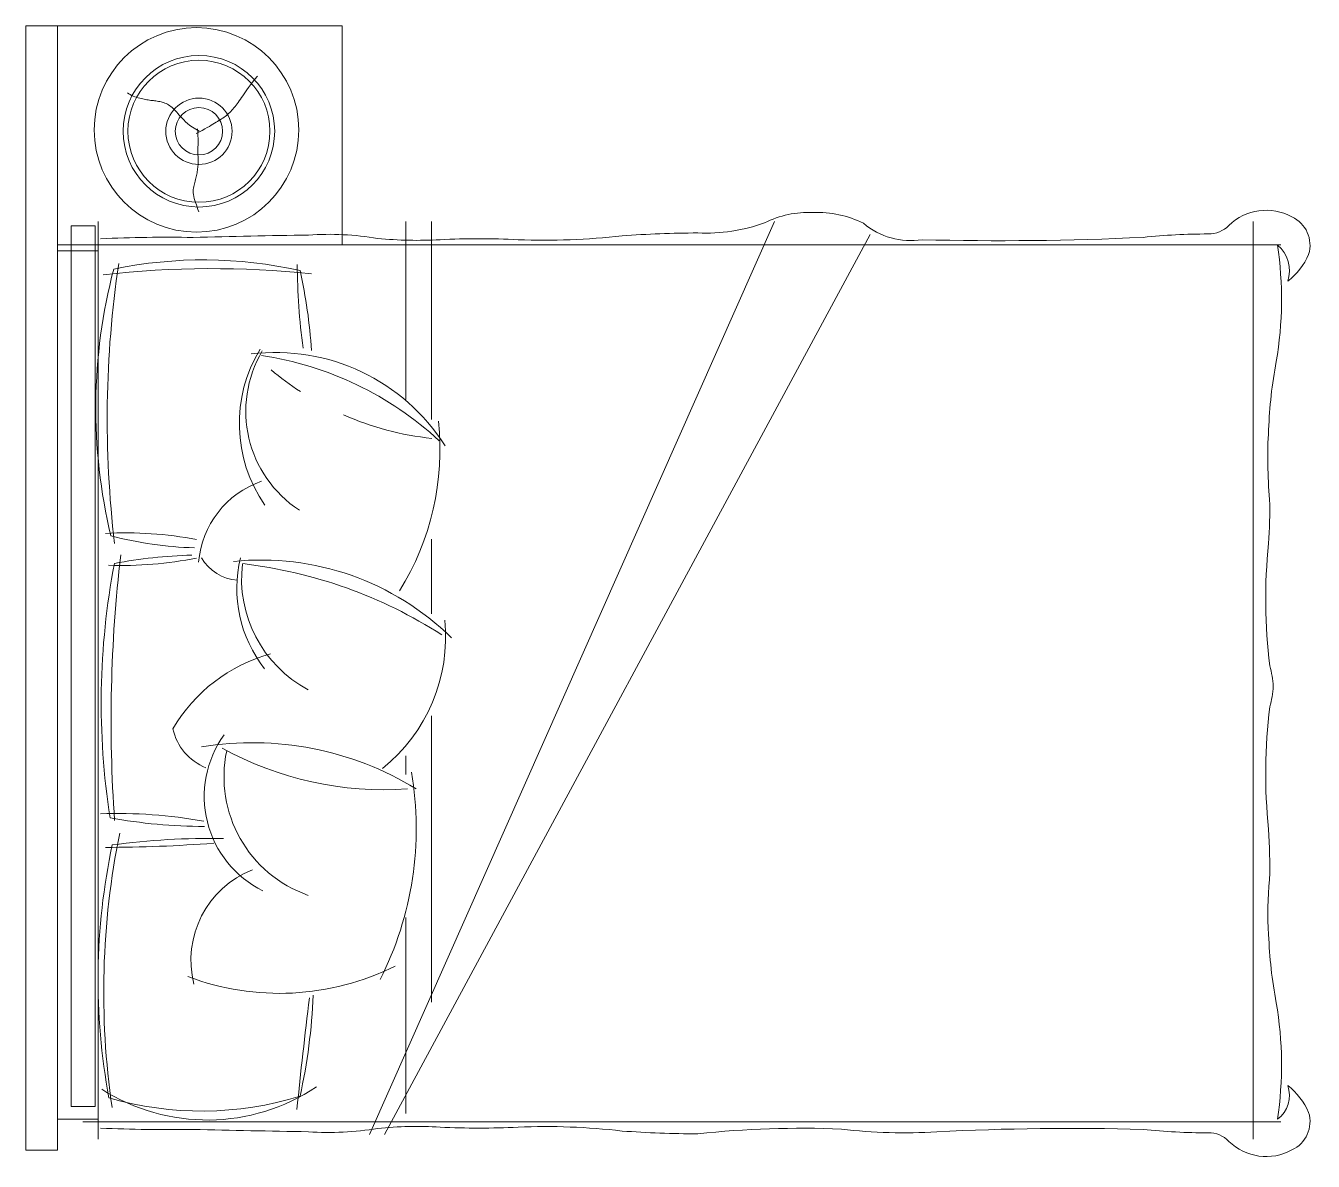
# Model space of a CAD drawing. Header units: inches. Extents: x -105452 to 530452, y -260293 to 806398.
# Drawn here: x -4702.6 to -4614.5, y -20234.7 to -20157 of the extents above; entities that cross this region are included whole.
import ezdxf

# ---------------------------------------------------------------- set-up
doc = ezdxf.new("R2010")
doc.units = ezdxf.units.IN
doc.header["$MEASUREMENT"] = 0
doc.linetypes.add('DASHED', pattern=[0.75, 0.5, -0.25])
doc.layers.add('FURNITUR', color=202, linetype='CONTINUOUS', lineweight=0)
doc.layers.add('T.fixture', color=106, linetype='CONTINUOUS', lineweight=9)

# ---------------------------------------------------------------- blocks, each defined once
blk = doc.blocks.new('bnnbnbnbn')
at = {"layer": 'FURNITUR', "lineweight": 20}
for p, q in [((15148.036, 2333.503), (15148.036, 2251.521)), ((15208.036, 2333.503), (15208.036, 2251.521)), ((15209.222, 2332.465), (15146.421, 2332.465)), ((15208.9, 2313.895), (15146.421, 2286.157)), ((15208.9, 2312.856), (15147.311, 2279.631)), ((15158.617, 2311.397), (15146.421, 2311.397)), ((15184.266, 2311.397), (15182.987, 2311.397)), ((15207.457, 2311.397), (15194.059, 2311.397)), ((15159.969, 2309.642), (15146.421, 2309.642)), ((15173.273, 2309.642), (15168.177, 2309.642)), ((15199.844, 2309.642), (15180.263, 2309.642)), ((15209.222, 2253.411), (15146.421, 2253.411))]:
    blk.add_line(p, q, dxfattribs=at)
at = {"layer": 'FURNITUR', "linetype": 'Continuous', "lineweight": 20, "ltscale": 3}
for points in [[(15209.968, 2335.23), (15209.968, 2335.23), (15209.968, 2337.411), (15133.036, 2337.411), (15133.036, 2335.23)], [(15133.036, 2315.745), (15133.036, 2335.23), (15148.036, 2335.23), (15148.036, 2315.745)]]:
    blk.add_lwpolyline(points, close=True, dxfattribs=at)
at = {"layer": 'FURNITUR', "lineweight": 20}
for points in [[(15207.854, 2335.23), (15207.854, 2332.465), (15148.446, 2332.465), (15148.446, 2335.23)], [(15206.976, 2332.663), (15146.723, 2332.663), (15146.723, 2334.311), (15206.976, 2334.311)]]:
    blk.add_lwpolyline(points, close=True, dxfattribs=at)
for points in [[(15208.532, 2281.575, -0.045167), (15208.717, 2275.057, 0.019382), (15208.557, 2260.935, -0.026504), (15208.789, 2256.492, 0.211134), (15209.373, 2255.075, -0.329446), (15209.96, 2250.761, -0.37589), (15207.395, 2249.611, -0.123892), (15205.551, 2251.042, 0.321834), (15207.864, 2251.746, -0.080119), (15199.887, 2251.832, 0.036442), (15195.223, 2252.353, 0.046791), (15191.462, 2252.286, -0.023628), (15188.006, 2252.358, 0.055897), (15179.639, 2252.273, -0.053528), (15178.239, 2252.038, -0.053528), (15176.838, 2252.273, 0.055897), (15168.471, 2252.358, -0.026973), (15165.444, 2252.286, 0.036947), (15160.681, 2252.353, 0.036442), (15156.017, 2251.832, -0.080119), (15148.04, 2251.746, 0.301614), (15150.521, 2251.042, -0.123892), (15148.678, 2249.611, -0.37589), (15146.112, 2250.761, -0.329446), (15146.699, 2255.075, 0.211134), (15147.283, 2256.492, -0.026504), (15147.516, 2260.935, 0.018094), (15147.678, 2276.062, 0.218233), (15146.55, 2280.075, -0.123513), (15145.813, 2283.528, -0.129887), (15146.527, 2286.843, 0.095063), (15147.214, 2291.419, -0.016498), (15147.407, 2296.604, 0.039412), (15147.675, 2303.722, -0.025508), (15147.675, 2309.052, 0.038458), (15147.587, 2313.328, -0.058958), (15147.356, 2318.063, -0.00267), (15147.522, 2325.961, -0.015571), (15147.607, 2332.287)], [(15208.465, 2332.287, -0.015571), (15208.55, 2325.961, -0.00267), (15208.716, 2318.063, -0.058958), (15208.486, 2313.328, 0.038458), (15208.397, 2309.052, -0.025508), (15208.397, 2303.722, 0.039412), (15208.665, 2296.604, -0.016498), (15208.859, 2291.419)], [(15208.859, 2291.419, 0.037552), (15208.532, 2281.575)]]:
    blk.add_lwpolyline(points, format="xyb", dxfattribs=at)
for points in [[(15140.241, 2325.537), (15140.111, 2325.781), (15139.981, 2325.994), (15139.852, 2326.179), (15139.726, 2326.339), (15139.602, 2326.479), (15139.481, 2326.602), (15139.365, 2326.711), (15139.254, 2326.811), (15139.147, 2326.904), (15139.047, 2326.993), (15138.952, 2327.077), (15138.863, 2327.159), (15138.779, 2327.238), (15138.702, 2327.317), (15138.631, 2327.395), (15138.566, 2327.474), (15138.507, 2327.555), (15138.455, 2327.638), (15138.408, 2327.721), (15138.366, 2327.806), (15138.33, 2327.892), (15138.298, 2327.979), (15138.27, 2328.065), (15138.246, 2328.153), (15138.226, 2328.24), (15138.209, 2328.327), (15138.195, 2328.414), (15138.182, 2328.501), (15138.171, 2328.589), (15138.161, 2328.676), (15138.15, 2328.763), (15138.14, 2328.85), (15138.129, 2328.937), (15138.116, 2329.025), (15138.102, 2329.115), (15138.085, 2329.206), (15138.067, 2329.3), (15138.046, 2329.398), (15138.022, 2329.499), (15137.995, 2329.606), (15137.964, 2329.717), (15137.929, 2329.832), (15137.891, 2329.947), (15137.848, 2330.06), (15137.802, 2330.17), (15137.751, 2330.273), (15137.696, 2330.367), (15137.637, 2330.451)], [(15140.241, 2325.537), (15140.111, 2325.781), (15139.981, 2325.994), (15139.852, 2326.179), (15139.726, 2326.339), (15139.602, 2326.479), (15139.481, 2326.602), (15139.365, 2326.711), (15139.254, 2326.811), (15139.147, 2326.904), (15139.047, 2326.993), (15138.952, 2327.077), (15138.863, 2327.159), (15138.779, 2327.238), (15138.702, 2327.317), (15138.631, 2327.395), (15138.566, 2327.474), (15138.507, 2327.555), (15138.455, 2327.638), (15138.408, 2327.721), (15138.366, 2327.806), (15138.33, 2327.892), (15138.298, 2327.979), (15138.27, 2328.065), (15138.246, 2328.153), (15138.226, 2328.24), (15138.209, 2328.327), (15138.195, 2328.414), (15138.182, 2328.501), (15138.171, 2328.589), (15138.161, 2328.676), (15138.15, 2328.763), (15138.14, 2328.85), (15138.129, 2328.937), (15138.116, 2329.025), (15138.102, 2329.115), (15138.085, 2329.206), (15138.067, 2329.3), (15138.046, 2329.398), (15138.022, 2329.499), (15137.995, 2329.606), (15137.964, 2329.717), (15137.929, 2329.832), (15137.891, 2329.947), (15137.848, 2330.06), (15137.802, 2330.17), (15137.751, 2330.273), (15137.696, 2330.367), (15137.637, 2330.451)], [(15140.413, 2325.759), (15140.3, 2325.531), (15140.195, 2325.328), (15140.097, 2325.148), (15140.007, 2324.988), (15139.923, 2324.845), (15139.845, 2324.716), (15139.773, 2324.598), (15139.705, 2324.488), (15139.642, 2324.383), (15139.582, 2324.283), (15139.525, 2324.188), (15139.469, 2324.096), (15139.414, 2324.008), (15139.358, 2323.922), (15139.3, 2323.84), (15139.24, 2323.759), (15139.177, 2323.68), (15139.111, 2323.602), (15139.042, 2323.526), (15138.969, 2323.451), (15138.893, 2323.377), (15138.815, 2323.304), (15138.733, 2323.232), (15138.649, 2323.16), (15138.562, 2323.089), (15138.472, 2323.019), (15138.378, 2322.947), (15138.28, 2322.874), (15138.177, 2322.8), (15138.068, 2322.723), (15137.952, 2322.644), (15137.83, 2322.56), (15137.701, 2322.473), (15137.563, 2322.379), (15137.415, 2322.276), (15137.257, 2322.162), (15137.086, 2322.034), (15136.901, 2321.89), (15136.702, 2321.726), (15136.487, 2321.542)], [(15140.413, 2325.759), (15140.3, 2325.531), (15140.195, 2325.328), (15140.097, 2325.148), (15140.007, 2324.988), (15139.923, 2324.845), (15139.845, 2324.716), (15139.773, 2324.598), (15139.705, 2324.488), (15139.642, 2324.383), (15139.582, 2324.283), (15139.525, 2324.188), (15139.469, 2324.096), (15139.414, 2324.008), (15139.358, 2323.922), (15139.3, 2323.84), (15139.24, 2323.759), (15139.177, 2323.68), (15139.111, 2323.602), (15139.042, 2323.526), (15138.969, 2323.451), (15138.893, 2323.377), (15138.815, 2323.304), (15138.733, 2323.232), (15138.649, 2323.16), (15138.562, 2323.089), (15138.472, 2323.019), (15138.378, 2322.947), (15138.28, 2322.874), (15138.177, 2322.8), (15138.068, 2322.723), (15137.952, 2322.644), (15137.83, 2322.56), (15137.701, 2322.473), (15137.563, 2322.379), (15137.415, 2322.276), (15137.257, 2322.162), (15137.086, 2322.034), (15136.901, 2321.89), (15136.702, 2321.726), (15136.487, 2321.542)], [(15140.095, 2325.653), (15140.341, 2325.635), (15140.558, 2325.624), (15140.749, 2325.619), (15140.918, 2325.617), (15141.07, 2325.619), (15141.207, 2325.622), (15141.332, 2325.626), (15141.451, 2325.629), (15141.565, 2325.63), (15141.676, 2325.629), (15141.784, 2325.626), (15141.889, 2325.623), (15141.991, 2325.62), (15142.091, 2325.617), (15142.188, 2325.615), (15142.284, 2325.614), (15142.377, 2325.615), (15142.47, 2325.618), (15142.56, 2325.622), (15142.651, 2325.629), (15142.74, 2325.637), (15142.83, 2325.647), (15142.92, 2325.659), (15143.01, 2325.672), (15143.101, 2325.688), (15143.193, 2325.705), (15143.286, 2325.724), (15143.379, 2325.744), (15143.473, 2325.765), (15143.567, 2325.788), (15143.661, 2325.812), (15143.756, 2325.837), (15143.85, 2325.863), (15143.946, 2325.888), (15144.043, 2325.91), (15144.143, 2325.929), (15144.247, 2325.943), (15144.355, 2325.949), (15144.469, 2325.947), (15144.589, 2325.934), (15144.716, 2325.91), (15144.849, 2325.877), (15144.989, 2325.835), (15145.135, 2325.788), (15145.286, 2325.736), (15145.441, 2325.682), (15145.6, 2325.628), (15145.763, 2325.576)], [(15140.095, 2325.653), (15140.341, 2325.635), (15140.558, 2325.624), (15140.749, 2325.619), (15140.918, 2325.617), (15141.07, 2325.619), (15141.207, 2325.622), (15141.332, 2325.626), (15141.451, 2325.629), (15141.565, 2325.63), (15141.676, 2325.629), (15141.784, 2325.626), (15141.889, 2325.623), (15141.991, 2325.62), (15142.091, 2325.617), (15142.188, 2325.615), (15142.284, 2325.614), (15142.377, 2325.615), (15142.47, 2325.618), (15142.56, 2325.622), (15142.651, 2325.629), (15142.74, 2325.637), (15142.83, 2325.647), (15142.92, 2325.659), (15143.01, 2325.672), (15143.101, 2325.688), (15143.193, 2325.705), (15143.286, 2325.724), (15143.379, 2325.744), (15143.473, 2325.765), (15143.567, 2325.788), (15143.661, 2325.812), (15143.756, 2325.837), (15143.85, 2325.863), (15143.946, 2325.888), (15144.043, 2325.91), (15144.143, 2325.929), (15144.247, 2325.943), (15144.355, 2325.949), (15144.469, 2325.947), (15144.589, 2325.934), (15144.716, 2325.91), (15144.849, 2325.877), (15144.989, 2325.835), (15145.135, 2325.788), (15145.286, 2325.736), (15145.441, 2325.682), (15145.6, 2325.628), (15145.763, 2325.576)]]:
    blk.add_lwpolyline(points, dxfattribs=at)
for centre, radius in [((15140.163, 2325.725), 6.998), ((15140.255, 2325.559), 5.184), ((15140.255, 2325.559), 4.86), ((15140.255, 2325.559), 4.86), ((15140.255, 2325.559), 2.268), ((15140.255, 2325.559), 2.268), ((15140.255, 2325.559), 1.62), ((15140.255, 2325.559), 1.62)]:
    blk.add_circle(centre, radius, dxfattribs=at)
for centre, radius, start, end in [((15159.2, 2295.089), 37.528, 76.53397, 104.68377), ((15198.305, 2288.188), 44.274, 79.46215, 102.01475), ((15159.939, 2259.594), 72.243, 83.21485, 98.46402), ((15215.767, 2324.653), 66.111, 173.52926, 185.90649), ((15193.511, 2330.559), 25.777, 176.87703, 190.83334), ((15143.337, 2325.151), 25.43, 1.61243, 14.6566), ((15180.581, 2234.207), 97.365, 85.96988, 96.68539), ((15144.477, 2330.786), 25.489, 348.52326, 2.17392), ((15179.388, 2281.382), 50.867, 81.13119, 100.82827), ((15219.614, 2331.139), 32.678, 177.95533, 190.41101), ((15152.041, 2325.138), 35.785, 0.06595, 10.46987), ((15199.153, 2277.424), 54.651, 81.67862, 101.477), ((15088.587, 2332.147), 100.67, 355.66883, 359.89372), ((15194.477, 2324.997), 13.435, 326.16641, 32.49004), ((15184.421, 2325.381), 22.876, 342.85913, 16.07365), ((15179.199, 2325.257), 30.142, 168.25655, 192.68249), ((15203.705, 2324.946), 34.472, 169.3055, 178.1663), ((15240.655, 2324.654), 52.017, 172.44671, 180.84642), ((15186.77, 2317.696), 11.163, 120.2878, 164.59824), ((15180.356, 2323.704), 3.715, 21.67931, 77.8243), ((15181.523, 2320.045), 17.721, 333.49737, 20.69743), ((15170.298, 2319.162), 6.451, 94.90672, 160.86653), ((15167.88, 2322.698), 3.106, 4.10258, 59.88659), ((15203.687, 2321.933), 21.593, 170.80231, 211.34581), ((15196.967, 2319.468), 6.637, 75.63481, 158.57053), ((15185.768, 2318.003), 7.194, 26.15787, 125.83294), ((15162.519, 2312.942), 22.791, 355.85031, 28.95445), ((15184.43, 2315.259), 8.585, 19.16577, 101.95874), ((15160.259, 2312.99), 9.805, 55.35088, 121.34312), ((15171.542, 2314.063), 8.904, 51.91879, 103.67035), ((15188.197, 2321.306), 18.605, 174.18704, 224.47313), ((15159.408, 2314.254), 8.096, 33.10814, 120.62943), ((15169.112, 2320.31), 13.718, 172.99999, 237.67377), ((15201.889, 2326.324), 32.266, 186.69659, 212.61963), ((15170.873, 2314.04), 8.602, 27.99994, 96.84592), ((15178.322, 2324.695), 22.98, 188.5376, 222.67987), ((15140.868, 2307.417), 20.525, 33.04898, 40.04917), ((15148.996, 2272.041), 46.793, 82.50788, 89.53449), ((15157.741, 2354.34), 36.575, 257.44794, 266.09576), ((15197.854, 2356.474), 38.761, 272.23696, 282.55556), ((15238.57, 2006.262), 314.162, 95.73313, 97.13591), ((15140.868, 2307.417), 20.525, 6.14614, 23.70182), ((15187.951, 2333.533), 22.849, 260.33696, 296.94617), ((15174.859, 2320.215), 11.537, 264.31868, 321.27219), ((15162.001, 2327.419), 18.358, 264.04776, 301.87791)]:
    blk.add_arc(centre, radius, start, end, dxfattribs=at)

msp = doc.modelspace()

# ---------------------------------------------------------------- block references
at = {"layer": 'T.fixture', "color": 243, "linetype": 'DASHED', "lineweight": 40, "xscale": -1, "rotation": 90}
msp.add_blockref('bnnbnbnbn', (-2365.1777018, -5024.0117819), dxfattribs=at)

doc.saveas('drawing.dxf')
